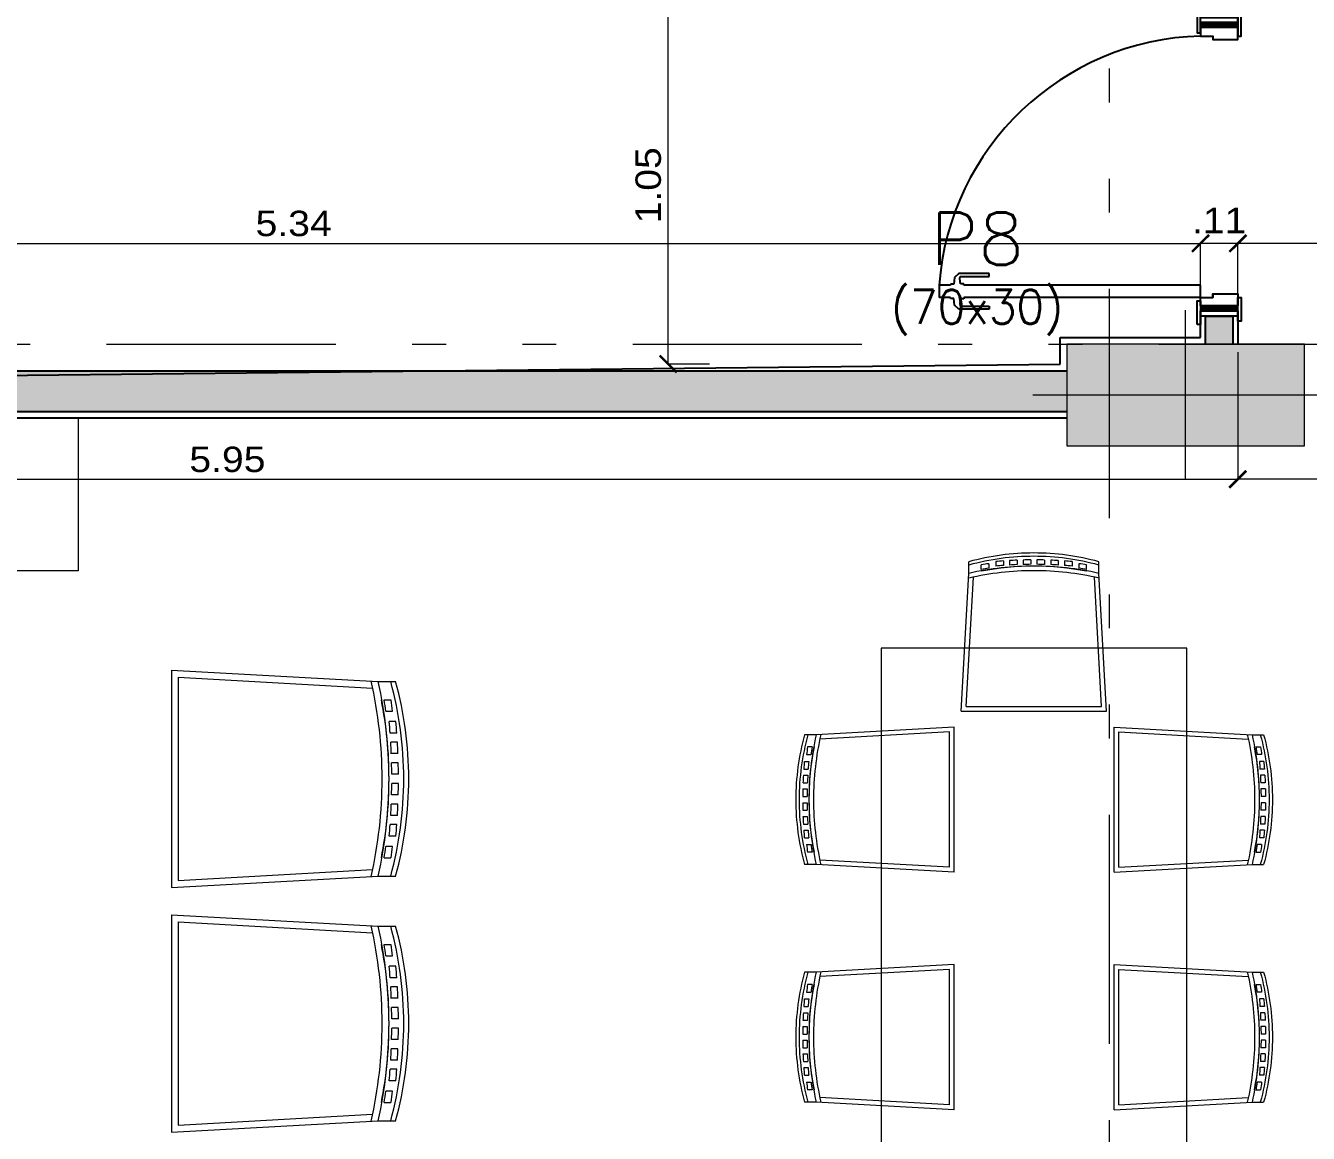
# Model space of a CAD drawing. Header units: metres. Extents: x 219 to 707, y -561 to -17.
# Drawn here: x 343.328 to 347.107, y -176.101 to -172.837 of the extents above; entities that cross this region are included whole.
import ezdxf
from ezdxf.enums import TextEntityAlignment as Align

# ---------------------------------------------------------------- set-up
doc = ezdxf.new("R2010")
doc.units = ezdxf.units.M
doc.linetypes.add('CYPE_RAYAPUNTOPUNTO', pattern=[0.45, 0.225, -0.075, 0, -0.075, 0, -0.075])
for name, color, linetype in [('A-Aberturas', 2, 'Continuous'), ('A-Muros', 4, 'Continuous'), ('A-Revoques', 1, 'Continuous'), ('Dr Ejes en bloque', 4, 'Continuous'), ('TCOTA', 1, 'Continuous')]:
    doc.layers.add(name, color=color, linetype=linetype)
for name, color, linetype, lineweight in [('A-Equipamiento', 251, 'Continuous', 5), ('COTAS_REPLANTEO', 7, 'CYPE_RAYAPUNTOPUNTO', 0), ('PILAR_DIM', 253, 'Continuous', 0), ('PILAR_EJES', 1, 'Continuous', 0), ('PILAR_HORMIGON', 5, 'Continuous', 20), ('PILAR_REF', 253, 'Continuous', 0)]:
    doc.layers.add(name, color=color, linetype=linetype, lineweight=lineweight)
doc.layers.add('M-Muro hueco 11', color=141, linetype='Continuous', transparency=0.5)
doc.layers.add('M3- Muro Hueco 15', color=113, linetype='Continuous', transparency=0.7)
doc.styles.add('1-50', font='arial.ttf', dxfattribs={"width": 1.1, "height": 0.075})
doc.styles.add('CYPETXT', font='romans', dxfattribs={"height": 0.2})
doc.dimstyles.new('1-50', dxfattribs={"dimscale": 0, "dimtxt": 0.075, "dimasz": 0.05, "dimexe": 0, "dimexo": 0.025, "dimgap": 0.02, "dimtad": 1, "dimzin": 4, "dimdsep": 46, "dimtxsty": '1-50', "dimblk": 'ARCHTICK', "dimcen": 0.09, "dimclrd": 256, "dimclre": 8, "dimclrt": 2, "dimadec": 0, "dimazin": 3, "dimtfac": 1, "dimtofl": 0, "dimtmove": 2, "dimatfit": 3, "dimldrblk": 'OPEN90', "dimfxl": 1, "dimtolj": 1, "dimtzin": 0, "dimlwd": 18, "dimlwe": 18, "dimarcsym": 0})

# ---------------------------------------------------------------- blocks, each defined once
blk = doc.blocks.new('hoja 75')
for p, q in [((2947.502, 1180.9982), (2947.5913, 1180.9982)), ((2947.502, 1180.9896), (2947.502, 1180.9982)), ((2947.5875, 1180.9896), (2947.502, 1180.9896)), ((2947.5864, 1180.9675), (2947.5891, 1180.9821)), ((2947.5891, 1180.9821), (2947.5875, 1180.9896)), ((2947.5913, 1180.9982), (2947.6042, 1180.9864)), ((2947.6042, 1180.9864), (2947.6069, 1180.967)), ((2946.8799, 1180.9638), (2947.5768, 1180.9638)), ((2946.8799, 1180.9638), (2946.8799, 1180.9278)), ((2947.5768, 1180.9638), (2947.5768, 1180.9675)), ((2947.5768, 1180.9675), (2947.5864, 1180.9675)), ((2947.6069, 1180.967), (2947.6166, 1180.967)), ((2947.6166, 1180.967), (2947.6166, 1180.9638)), ((2947.6166, 1180.9638), (2947.6499, 1180.9638)), ((2947.6499, 1180.9277), (2947.6499, 1180.9638)), ((2946.8799, 1180.9278), (2947.5768, 1180.9278)), ((2947.5768, 1180.9278), (2947.5768, 1180.924)), ((2947.5768, 1180.924), (2947.5864, 1180.924)), ((2947.5864, 1180.924), (2947.5891, 1180.9094)), ((2947.5891, 1180.9094), (2947.5875, 1180.9019)), ((2947.6042, 1180.9051), (2947.6069, 1180.9245)), ((2947.6069, 1180.9245), (2947.6166, 1180.9245)), ((2947.6166, 1180.9277), (2947.6499, 1180.9277)), ((2947.6166, 1180.9245), (2947.6166, 1180.9277)), ((2947.5875, 1180.9019), (2947.502, 1180.9019)), ((2947.502, 1180.9019), (2947.502, 1180.8933)), ((2947.502, 1180.8933), (2947.5913, 1180.8933)), ((2947.5913, 1180.8933), (2947.6042, 1180.9051))]:
    blk.add_line(p, q)
blk = doc.blocks.new('A$C30CA3CF2')
at = {"transparency": 33554661}
h = blk.add_hatch(dxfattribs=at)
h.set_pattern_fill('ANSI31', color=1, scale=0.001, angle=180, style=0)
h.set_pattern_definition([(225, (3011.2897267, 1180.500286), (0.0022450640303, -0.0022450640303), [])])
h.paths.add_polyline_path([(1.609, 0.7021), (1.624, 0.7021), (1.624, 0.8121), (1.609, 0.8121)])
h.paths.add_polyline_path([(0.774, 0.7021), (0.789, 0.7021), (0.789, 0.8121), (0.774, 0.8121)])
for p, q in [((0.774, 0.8121), (0.754, 0.8121)), ((1.624, 0.8121), (1.644, 0.8121)), ((0.824, 0.7761), (0.814, 0.7761)), ((1.574, 0.7021), (1.654, 0.7021))]:
    blk.add_line(p, q, dxfattribs=at)
for points in [[(0.734, 0.8221), (0.804, 0.8221), (0.804, 0.8121), (0.734, 0.8121)], [(1.664, 0.8221), (1.594, 0.8221), (1.594, 0.8121), (1.664, 0.8121)], [(0.744, 0.7021), (0.814, 0.7021), (0.814, 0.6921), (0.744, 0.6921)], [(1.654, 0.7021), (1.584, 0.7021), (1.584, 0.6921), (1.654, 0.6921)]]:
    blk.add_lwpolyline(points, close=True, dxfattribs=at)
at = {"color": 0, "linetype": 'ByBlock', "transparency": 33554661}
for points in [[(0.759, 0.8121), (0.774, 0.8121), (0.774, 0.7021), (0.759, 0.7021)], [(0.789, 0.8121), (0.814, 0.8121), (0.814, 0.7761), (0.824, 0.7761), (0.824, 0.7021), (0.789, 0.7021)], [(1.609, 0.8121), (1.584, 0.8121), (1.584, 0.7761), (1.574, 0.7761), (1.574, 0.7021), (1.609, 0.7021)], [(1.624, 0.8121), (1.639, 0.8121), (1.639, 0.7021), (1.624, 0.7021)]]:
    blk.add_lwpolyline(points, close=True, dxfattribs=at)
at = {"color": 1, "transparency": 33554661}
blk.add_arc((0.7921, 0.7921), 0.7921, 1.4466, 85.8096, dxfattribs=at)
at = {"transparency": 33554661, "rotation": 90}
blk.add_blockref('hoja 75', (1181.7777, -2946.0678), dxfattribs=at)
blk.add_blockref('hoja 75', (1181.7777, -2946.0678), dxfattribs=at)
blk = doc.blocks.new('PLANTA TIPO 1$0$PLQABY')
at = {"layer": 'A-Equipamiento'}
for p, q in [((-0.3447, 0.5109), (-0.3197, 0.0595)), ((0.1304, 0.5109), (-0.3447, 0.5109)), ((0.1304, 0.5109), (0.1053, 0.0595)), ((0.1145, 0.4959), (-0.3289, 0.4959)), ((-0.3289, 0.4959), (-0.3053, 0.0721)), ((0.1145, 0.4959), (0.091, 0.0721)), ((-0.3196, 0.0595), (-0.3196, 0.0323)), ((0.1053, 0.0587), (0.1053, 0.0323)), ((-0.3196, 0.0323), (-0.3196, 0.0214)), ((-0.2797, 0.0465), (-0.2797, 0.0316)), ((-0.2546, 0.028), (-0.2546, 0.0428)), ((-0.2321, 0.0209), (-0.2321, 0.0355)), ((-0.2071, 0.0189), (-0.2071, 0.0335)), ((-0.1871, 0.0176), (-0.1871, 0.0322)), ((-0.1622, 0.0165), (-0.1622, 0.031)), ((-0.1422, 0.0158), (-0.1422, 0.0303)), ((-0.1172, 0.0154), (-0.1172, 0.0299)), ((-0.0972, 0.0154), (-0.0972, 0.0299)), ((-0.0722, 0.0158), (-0.0722, 0.0303)), ((-0.0522, 0.0165), (-0.0522, 0.031)), ((-0.0272, 0.0176), (-0.0272, 0.0322)), ((-0.0072, 0.0189), (-0.0072, 0.0335)), ((0.0178, 0.0209), (0.0178, 0.0355)), ((0.0402, 0.028), (0.0402, 0.0428)), ((0.0653, 0.0465), (0.0653, 0.0316)), ((0.1053, 0.0323), (0.1053, 0.0214))]:
    blk.add_line(p, q, dxfattribs=at)
for centre, radius, start, end in [((-0.1071, 1.012), 0.9611, 257.1689, 269.9939), ((-0.1071, 1.0061), 0.9702, 257.3429, 269.9941), ((-0.1073, 1.012), 0.9611, 270.0061, 282.8311), ((-0.1073, 1.0061), 0.9702, 270.0059, 282.6571), ((-0.107, 0.8076), 0.8039, 254.6665, 269.9896), ((-0.1071, 0.9348), 0.8989, 258.9316, 269.9954), ((-0.0647, 1.4355), 1.4056, 261.2017, 262.2348), ((-0.0647, 1.4522), 1.4368, 261.3942, 262.4044), ((-0.1072, 1.4355), 1.4056, 264.9005, 265.922), ((-0.1072, 1.4355), 1.4056, 266.7389, 267.7583), ((-0.1072, 1.4355), 1.4056, 268.574, 269.5924), ((-0.1072, 0.9348), 0.8989, 270.0046, 281.0684), ((-0.1073, 0.8076), 0.8039, 270.0104, 285.3335), ((-0.1072, 1.4355), 1.4056, 270.4076, 271.426), ((-0.1072, 1.4355), 1.4056, 272.2417, 273.2611), ((-0.1072, 1.4355), 1.4056, 274.078, 275.0995), ((-0.1497, 1.4355), 1.4056, 277.7652, 278.7983), ((-0.1497, 1.4522), 1.4368, 277.5956, 278.6058), ((-0.107, 0.7967), 0.8039, 254.6665, 269.9896), ((-0.1072, 1.4522), 1.4368, 265.0115, 266.0107), ((-0.1072, 1.4522), 1.4368, 266.8098, 267.807), ((-0.1072, 1.4522), 1.4368, 268.605, 269.6012), ((-0.1073, 0.7967), 0.8039, 270.0104, 285.3335), ((-0.1072, 1.4522), 1.4368, 270.3988, 271.395), ((-0.1072, 1.4522), 1.4368, 272.193, 273.1902), ((-0.1072, 1.4522), 1.4368, 273.9893, 274.9885)]:
    blk.add_arc(centre, radius, start, end, dxfattribs=at)
blk = doc.blocks.new('_ArchTick')
at = {"color": 0, "linetype": 'ByBlock', "const_width": 0.15}
blk.add_lwpolyline([(-0.5, -0.5), (0.5, 0.5)], dxfattribs=at)
blk = doc.blocks.new('*D92')
at = {"layer": 'Defpoints', "color": 0, "transparency": 16777216}
for p in [(346.789, -173.4784), (341.4459, -173.6454), (346.789, -173.6976)]:
    blk.add_point(p, dxfattribs=at)
at = {"layer": 'TCOTA', "color": 8, "lineweight": 18, "transparency": 16777216}
for p, q in [((341.4459, -173.6204), (341.4459, -173.4784)), ((346.789, -173.6726), (346.789, -173.4784))]:
    blk.add_line(p, q, dxfattribs=at)
at = {"layer": 'TCOTA', "lineweight": 18, "transparency": 16777216}
blk.add_line((341.4459, -173.4784), (346.789, -173.4784), dxfattribs=at)
at = {"layer": 'TCOTA', "lineweight": 18, "transparency": 16777216, "xscale": 0.05, "yscale": 0.05, "zscale": 0.05, "rotation": 180}
blk.add_blockref('_ArchTick', (341.4459, -173.4784), dxfattribs=at)
at = {"layer": 'TCOTA', "lineweight": 18, "transparency": 16777216, "xscale": 0.05, "yscale": 0.05, "zscale": 0.05}
blk.add_blockref('_ArchTick', (346.789, -173.4784), dxfattribs=at)
at = {"layer": 'TCOTA', "color": 2, "transparency": 16777216, "insert": (344.1174, -173.4201), "char_height": 0.075, "attachment_point": 5, "style": '1-50'}
blk.add_mtext('\\A1;5.34', dxfattribs=at)
blk = doc.blocks.new('_Open90')
at = {"color": 0, "linetype": 'ByBlock', "lineweight": -2}
for p, q in [((0, 0), (-1, 0)), ((-0.5, 0.5), (0, 0)), ((0, 0), (-0.5, -0.5))]:
    blk.add_line(p, q, dxfattribs=at)
blk = doc.blocks.new('*D93')
at = {"layer": 'Defpoints', "color": 0, "transparency": 16777216}
for p in [(345.2208, -172.7803), (345.3909, -172.7803), (345.3673, -173.8339)]:
    blk.add_point(p, dxfattribs=at)
at = {"layer": 'TCOTA', "color": 8, "lineweight": 18, "transparency": 16777216}
for p, q in [((345.3659, -172.7803), (345.2208, -172.7803)), ((345.3423, -173.8339), (345.2208, -173.8339))]:
    blk.add_line(p, q, dxfattribs=at)
at = {"layer": 'TCOTA', "lineweight": 18, "transparency": 16777216}
blk.add_line((345.2208, -173.8339), (345.2208, -172.7803), dxfattribs=at)
at = {"layer": 'TCOTA', "lineweight": 18, "transparency": 16777216, "xscale": 0.05, "yscale": 0.05, "zscale": 0.05}
for p, rotation in [((345.2208, -172.7803), 90), ((345.2208, -173.8339), 270)]:
    blk.add_blockref('_ArchTick', p, dxfattribs=dict(at, rotation=rotation))
at = {"layer": 'TCOTA', "color": 2, "transparency": 16777216, "insert": (345.1625, -173.3071), "char_height": 0.075, "attachment_point": 5, "rotation": 90, "style": '1-50'}
blk.add_mtext('\\A1;1.05', dxfattribs=at)
blk = doc.blocks.new('*D104')
at = {"layer": 'Defpoints', "color": 0, "transparency": 16777216}
for p in [(346.789, -173.4784), (346.789, -173.6926), (346.899, -173.6926)]:
    blk.add_point(p, dxfattribs=at)
at = {"layer": 'TCOTA', "color": 8, "lineweight": 18, "transparency": 16777216}
for p, q in [((346.789, -173.6676), (346.789, -173.4784)), ((346.899, -173.6676), (346.899, -173.4784))]:
    blk.add_line(p, q, dxfattribs=at)
at = {"layer": 'TCOTA', "lineweight": 18, "transparency": 16777216}
blk.add_line((346.899, -173.4784), (346.789, -173.4784), dxfattribs=at)
at = {"layer": 'TCOTA', "lineweight": 18, "transparency": 16777216, "xscale": 0.05, "yscale": 0.05, "zscale": 0.05, "rotation": 180}
blk.add_blockref('_ArchTick', (346.789, -173.4784), dxfattribs=at)
at = {"layer": 'TCOTA', "lineweight": 18, "transparency": 16777216, "xscale": 0.05, "yscale": 0.05, "zscale": 0.05}
blk.add_blockref('_ArchTick', (346.899, -173.4784), dxfattribs=at)
at = {"layer": 'TCOTA', "color": 2, "transparency": 16777216, "insert": (346.844, -173.4108), "char_height": 0.075, "attachment_point": 5, "style": '1-50'}
blk.add_mtext('\\A1;.11', dxfattribs=at)
blk = doc.blocks.new('*D105')
at = {"layer": 'Defpoints', "color": 0, "transparency": 16777216}
for p in [(346.899, -173.4784), (346.899, -173.6276), (348.0906, -173.6677)]:
    blk.add_point(p, dxfattribs=at)
at = {"layer": 'TCOTA', "color": 8, "lineweight": 18, "transparency": 16777216}
for p, q in [((346.899, -173.6026), (346.899, -173.4784)), ((348.0906, -173.6427), (348.0906, -173.4784))]:
    blk.add_line(p, q, dxfattribs=at)
at = {"layer": 'TCOTA', "lineweight": 18, "transparency": 16777216}
blk.add_line((348.0906, -173.4784), (346.899, -173.4784), dxfattribs=at)
at = {"layer": 'TCOTA', "lineweight": 18, "transparency": 16777216, "xscale": 0.05, "yscale": 0.05, "zscale": 0.05, "rotation": 180}
blk.add_blockref('_ArchTick', (346.899, -173.4784), dxfattribs=at)
at = {"layer": 'TCOTA', "lineweight": 18, "transparency": 16777216, "xscale": 0.05, "yscale": 0.05, "zscale": 0.05}
blk.add_blockref('_ArchTick', (348.0906, -173.4784), dxfattribs=at)
at = {"layer": 'TCOTA', "color": 2, "transparency": 16777216, "insert": (347.4948, -173.4201), "char_height": 0.075, "attachment_point": 5, "style": '1-50'}
blk.add_mtext('\\A1;1.19', dxfattribs=at)
blk = doc.blocks.new('*D110')
at = {"layer": 'Defpoints', "color": 0, "transparency": 16777216}
for p in [(346.899, -173.7741), (340.9456, -173.9939), (346.899, -174.1737)]:
    blk.add_point(p, dxfattribs=at)
at = {"layer": 'TCOTA', "color": 8, "lineweight": 18, "transparency": 16777216}
for p, q in [((346.899, -173.7991), (346.899, -174.1737)), ((340.9456, -174.0189), (340.9456, -174.1737))]:
    blk.add_line(p, q, dxfattribs=at)
at = {"layer": 'TCOTA', "lineweight": 18, "transparency": 16777216}
blk.add_line((340.9456, -174.1737), (346.899, -174.1737), dxfattribs=at)
at = {"layer": 'TCOTA', "lineweight": 18, "transparency": 16777216, "xscale": 0.05, "yscale": 0.05, "zscale": 0.05, "rotation": 180}
blk.add_blockref('_ArchTick', (340.9456, -174.1737), dxfattribs=at)
at = {"layer": 'TCOTA', "lineweight": 18, "transparency": 16777216, "xscale": 0.05, "yscale": 0.05, "zscale": 0.05}
blk.add_blockref('_ArchTick', (346.899, -174.1737), dxfattribs=at)
at = {"layer": 'TCOTA', "color": 2, "transparency": 16777216, "insert": (343.9223, -174.1154), "char_height": 0.075, "attachment_point": 5, "style": '1-50'}
blk.add_mtext('\\A1;5.95', dxfattribs=at)
blk = doc.blocks.new('*D111')
at = {"layer": 'Defpoints', "color": 0, "transparency": 16777216}
for p in [(346.899, -174.1278), (348.0906, -174.1278), (346.899, -174.1737)]:
    blk.add_point(p, dxfattribs=at)
at = {"layer": 'TCOTA', "color": 8, "lineweight": 18, "transparency": 16777216}
for p, q in [((346.899, -174.1528), (346.899, -174.1737)), ((348.0906, -174.1528), (348.0906, -174.1737))]:
    blk.add_line(p, q, dxfattribs=at)
at = {"layer": 'TCOTA', "lineweight": 18, "transparency": 16777216}
blk.add_line((348.0906, -174.1737), (346.899, -174.1737), dxfattribs=at)
at = {"layer": 'TCOTA', "lineweight": 18, "transparency": 16777216, "xscale": 0.05, "yscale": 0.05, "zscale": 0.05, "rotation": 180}
blk.add_blockref('_ArchTick', (346.899, -174.1737), dxfattribs=at)
at = {"layer": 'TCOTA', "lineweight": 18, "transparency": 16777216, "xscale": 0.05, "yscale": 0.05, "zscale": 0.05}
blk.add_blockref('_ArchTick', (348.0906, -174.1737), dxfattribs=at)
at = {"layer": 'TCOTA', "color": 2, "transparency": 16777216, "insert": (347.4948, -174.1154), "char_height": 0.075, "attachment_point": 5, "style": '1-50'}
blk.add_mtext('\\A1;1.19', dxfattribs=at)
blk = doc.blocks.new('Ejes del pilar')
at = {"layer": 'PILAR_EJES'}
for p, q in [((0, -0.5), (0, 0.5)), ((-0.5, 0), (0.5, 0))]:
    blk.add_line(p, q, dxfattribs=at)
blk = doc.blocks.new('A$Cbfd24b4d')
at = {"transparency": 33554559}
h = blk.add_hatch(color=253, dxfattribs=at)
h.paths.add_polyline_path([(-17.7008, -9.9381), (-17.0008, -9.9381), (-17.0008, -9.6381), (-17.7008, -9.6381)])
h.paths.add_polyline_path([(-17.2011, -13.9003), (-16.9011, -13.9003), (-16.9011, -13.3003), (-17.2011, -13.3003)])
h.paths.add_polyline_path([(-12.0511, -13.9003), (-11.7511, -13.9003), (-11.7511, -13.3003), (-12.0511, -13.3003)])
h.paths.add_polyline_path([(-12.0508, -10.4381), (-11.7508, -10.4381), (-11.7508, -9.6381), (-12.0508, -9.6381)])
h.paths.add_polyline_path([(-6.8008, -10.3381), (-6.4508, -10.3381), (-6.4508, -9.6381), (-6.8008, -9.6381)])
h.paths.add_polyline_path([(-6.802, -13.9003), (-6.502, -13.9003), (-6.502, -13.3003), (-6.802, -13.3003)])
h.paths.add_polyline_path([(-3.7511, -13.9003), (-3.4511, -13.9003), (-3.4511, -13.2003), (-3.7511, -13.2003)])
h.paths.add_polyline_path([(-3.7508, -10.3381), (-3.4508, -10.3381), (-3.4508, -9.6381), (-3.7508, -9.6381)])
h.paths.add_polyline_path([(0.9002, -13.9003), (1.6002, -13.9003), (1.6002, -13.6003), (0.9002, -13.6003)])
h.paths.add_polyline_path([(6.3, -13.9003), (6.6, -13.9003), (6.6, -13.3003), (6.3, -13.3003)])
h.paths.add_polyline_path([(6.3, -10.3381), (6.6, -10.3381), (6.6, -9.6381), (6.3, -9.6381)])
h.paths.add_polyline_path([(6.2997, -3.5519), (6.5997, -3.5519), (6.5997, -2.8519), (6.2997, -2.8519)])
h.paths.add_polyline_path([(-0.3503, -4.0492), (-0.0503, -4.0492), (-0.0503, -3.3492), (-0.3503, -3.3492)])
h.paths.add_polyline_path([(-3.1503, -4.05), (-2.8503, -4.05), (-2.8503, -3.35), (-3.1503, -3.35)])
h.paths.add_polyline_path([(-7.3003, -3.6492), (-6.6003, -3.6492), (-6.6003, -3.3492), (-7.3003, -3.3492)])
h.paths.add_polyline_path([(-12.0503, -3.6492), (-11.3503, -3.6492), (-11.3503, -3.3492), (-12.0503, -3.3492)])
at = {"layer": 'PILAR_HORMIGON'}
blk.add_lwpolyline([(-12.0503, -3.6492), (-11.3503, -3.6492), (-11.3503, -3.3492), (-12.0503, -3.3492), (-12.0503, -3.6492)], close=True, dxfattribs=at)
blk.add_lwpolyline([(-12.0503, -3.6492), (-11.3503, -3.6492), (-11.3503, -3.3492), (-12.0503, -3.3492), (-12.0503, -3.6492)], close=True, dxfattribs=at)
at = {"layer": 'PILAR_EJES', "xscale": 0.9000000000000001, "yscale": 0.5}
blk.add_blockref('Ejes del pilar', (-11.7003, -3.4992), dxfattribs=at)
blk.add_blockref('Ejes del pilar', (-11.7003, -3.4992), dxfattribs=at)
at = {"layer": 'PILAR_DIM', "lineweight": 0, "style": 'CYPETXT', "width": 0.882521}
blk.add_text('(70x30)', height=0.1, dxfattribs=at).set_placement((-12.5688, -3.2892), (-12.0603, -3.2892), align=Align.FIT)
blk.add_text('(70x30)', height=0.1, dxfattribs=at).set_placement((-12.5688, -3.2892), (-12.0603, -3.2892), align=Align.FIT)
at = {"layer": 'PILAR_REF', "style": 'CYPETXT', "width": 0.99744}
blk.add_text('P8', height=0.15333, dxfattribs=at).set_placement((-12.4529, -3.1151), (-12.1762, -3.1151), align=Align.FIT)
blk.add_text('P8', height=0.15333, dxfattribs=at).set_placement((-12.4529, -3.1151), (-12.1762, -3.1151), align=Align.FIT)
blk = doc.blocks.new('DSADADASDAS')
at = {"layer": 'COTAS_REPLANTEO', "ltscale": 3}
for p, q in [((120.8027, 125.9327, -0.525), (120.8027, 146.4778, -0.525)), ((110.0984, 140.3953, -0.525), (141.6696, 140.3953, -0.525))]:
    blk.add_line(p, q, dxfattribs=at)

msp = doc.modelspace()

# ---------------------------------------------------------------- hatches: boundary and pattern name
at = {"layer": 'M-Muro hueco 11', "transparency": 33554534}
h = msp.add_hatch(color=256, dxfattribs=at)
h.dxf.hatch_style = 1
h.paths.add_polyline_path([(348.1856, -173.8953), (348.1056, -173.8953), (348.1056, -174.4953), (348.1856, -174.4953)])
h.paths.add_polyline_path([(346.6899, -171.1787), (346.6899, -170.524), (346.6099, -170.524), (346.6099, -171.2587), (347.0109, -171.2587), (347.0109, -171.1787)])
h.paths.add_polyline_path([(346.884, -172.7653), (347.189, -172.7653), (347.189, -172.6853), (347.1309, -172.6853), (347.0109, -172.6853), (346.3212, -172.6853), (346.3212, -172.7653), (346.804, -172.7653), (346.804, -172.8126), (346.884, -172.8126)])
h.paths.add_polyline_path([(346.884, -173.6926), (346.804, -173.6926), (346.804, -173.7741), (346.884, -173.7741)])
at = {"layer": 'M3- Muro Hueco 15', "transparency": 33554687}
h = msp.add_hatch(color=256, dxfattribs=at)
h.dxf.hatch_style = 1
h.paths.add_polyline_path([(347.0109, -172.6853), (347.1309, -172.6853), (347.1309, -170.5241), (347.0109, -170.5241), (347.0109, -171.1787), (347.0109, -171.2587)])
h.paths.add_polyline_path([(348.4609, -172.6853), (348.4609, -172.7653), (348.5709, -172.7653), (348.5709, -170.5237), (348.4609, -170.5236)], flags=17)
edge = h.paths.add_edge_path()
edge.add_line((351.8459, -171.2487), (351.8459, -170.3237))
edge.add_line((351.6659, -171.2487), (351.6659, -170.626))
edge.add_line((351.8459, -174.3618), (351.8459, -172.8487))
edge.add_line((348.1856, -173.7227), (348.1856, -173.7753))
edge.add_line((348.1856, -173.7753), (351.6659, -173.7753))
edge.add_line((351.6659, -173.7753), (351.6659, -172.8487))
h = msp.add_hatch(color=256, dxfattribs=at)
h.dxf.hatch_style = 1
h.paths.add_polyline_path([(346.3954, -173.8539), (341.5456, -173.8539), (341.5456, -173.9739), (346.3954, -173.9739)])

# ---------------------------------------------------------------- linework, layer by layer
at = {"layer": 'A-Equipamiento', "transparency": 33554687}
for points in [[(343.4823, -173.9939), (343.4823, -174.4439), (341.1821, -174.4438), (341.1821, -173.9938)], [(345.8488, -174.6709), (345.8488, -176.2729), (346.7488, -176.2729), (346.7488, -174.6709)]]:
    msp.add_lwpolyline(points, close=True, dxfattribs=at)
at = {"layer": 'A-Muros', "transparency": 33554687}
for p, q in [((346.804, -173.7753), (346.804, -173.6926)), ((346.804, -173.6926), (346.884, -173.6926)), ((346.884, -173.6926), (346.884, -173.7741)), ((341.5456, -173.8539), (346.3956, -173.8539)), ((341.5456, -173.9739), (346.3956, -173.9739))]:
    msp.add_line(p, q, dxfattribs=at)
at = {"layer": 'A-Revoques', "transparency": 33554687}
for p, q in [((346.789, -173.7553), (346.789, -173.6926)), ((346.899, -173.6926), (346.899, -173.7741)), ((346.3756, -173.7753), (346.3756, -173.7553)), ((346.3756, -173.7553), (346.789, -173.7553)), ((346.3756, -173.8339), (346.3756, -173.7753)), ((341.5656, -173.8853), (346.3756, -173.8339)), ((346.3956, -173.9939), (340.9456, -173.9939))]:
    msp.add_line(p, q, dxfattribs=at)

# ---------------------------------------------------------------- block references
msp.add_blockref('A$Cbfd24b4d', (358.4456, -170.426))
at = {"layer": 'A-Aberturas', "transparency": 33554687, "rotation": 90}
msp.add_blockref('A$C30CA3CF2', (347.6011, -174.4515), dxfattribs=at)
at = {"layer": 'A-Equipamiento', "transparency": 33554687}
for p, xscale, yscale, zscale, rotation in [((346.2018, -174.3973), 0.9000000000000009, 0.9000000000000009, 0.9000000000000009, 180), ((344.4469, -174.9118), 1.350000000000001, 1.350000000000001, 1.350000000000001, 90), ((345.6032, -175.2142), 0.9, 0.9, 0.9, 270), ((346.9944, -175.2142), -0.9000000000000011, 0.9000000000000011, 0.9, 90), ((344.4469, -175.6329), 1.350000000000001, 1.350000000000001, 1.350000000000001, 90), ((345.6032, -175.9142), 0.9, 0.9, 0.9, 270), ((346.9944, -175.9142), -0.9000000000000011, 0.9000000000000011, 0.9, 90)]:
    msp.add_blockref('PLANTA TIPO 1$0$PLQABY', p, dxfattribs=dict(at, xscale=xscale, yscale=yscale, zscale=zscale, rotation=rotation))
at = {"layer": 'Dr Ejes en bloque'}
msp.add_blockref('DSADADASDAS', (225.7179, -314.1705, 0.525), dxfattribs=at)

# ---------------------------------------------------------------- dimensions: what is measured, and where the dimension line sits
at = {"layer": 'TCOTA'}
dim = msp.add_linear_dim(base=(345.2208, -172.7803), p1=(345.3673, -173.8339), p2=(345.3909, -172.7803), angle=90, dimstyle='1-50', override={"dimscale": 1}, dxfattribs=at)
dim.commit()
dim.dimension.update_dxf_attribs({"geometry": '*D93', "text_midpoint": (345.1625, -173.3071)})
for base, p1, p2, picture, middle in [((346.789, -173.4784), (341.4459, -173.6454), (346.789, -173.6976), '*D92', (344.1174, -173.4201)), ((346.789, -173.4784), (346.899, -173.6926), (346.789, -173.6926), '*D104', (346.844, -173.4108)), ((346.899, -173.4784), (348.0906, -173.6677), (346.899, -173.6276), '*D105', (347.4948, -173.4201)), ((346.899, -174.1737), (340.9456, -173.9939), (346.899, -173.7741), '*D110', (343.9223, -174.1154)), ((346.899, -174.1737), (348.0906, -174.1278), (346.899, -174.1278), '*D111', (347.4948, -174.1154))]:
    dim = msp.add_linear_dim(base=base, p1=p1, p2=p2, dimstyle='1-50', override={"dimscale": 1}, dxfattribs=at)
    dim.commit()
    dim.dimension.update_dxf_attribs({"geometry": picture, "text_midpoint": middle})

doc.saveas('drawing.dxf')
